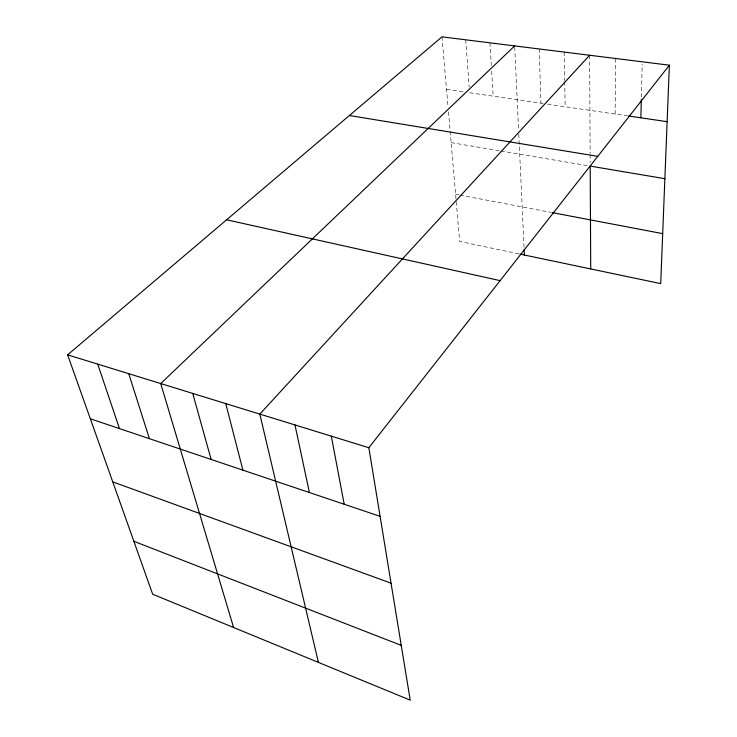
<?xml version="1.0" encoding="UTF-8"?>
<svg xmlns="http://www.w3.org/2000/svg" width="737" height="737" viewBox="0 0 737 737"><rect width="100%" height="100%" fill="white"/><g stroke="black" fill="none" stroke-linecap="round" stroke-linejoin="round"><path stroke-width="0.55" stroke-dasharray="3.69 2.76" d="M615.137 114.051L615.662 58.499M641.374 97.247L642.185 64.101M446.53 89.324L464.117 91.904M469.616 92.715L543.16 103.493M547.563 104.138L627.445 115.847M451.127 142.61L499.75 150.818M500.856 151.002L589.112 165.908M455.595 194.236L458.856 194.863M459.952 195.065L551.027 212.394M518.922 253.878L459.676 241.441L456.083 199.939M441.988 36.85L448.087 107.362M448.474 111.867L455.982 198.797M465.729 39.807L469.202 87.086M489.958 42.829L491.321 65.529M491.662 71.203L493.164 96.169M514.73 47.057L518.572 129.601M518.784 134.079L524.099 248.258M539.162 48.964L540.958 103.171M564.146 52.078L564.689 80.536M564.717 81.678L565.196 106.727M589.637 55.257L590.134 153.526M590.144 154.669L590.18 162.665"/><path stroke-width="1.11" d="M640.868 117.819L641.319 99.532M669.371 65.197L368.841 447.718L410.223 700.15L152.67 594.225L67.629 354.847L441.988 36.85L669.371 65.197L660.711 283.616L520.018 254.108M589.637 55.257L259.82 414.111L318.421 662.397M514.675 45.906L160.721 383.553L233.592 627.509M628.569 116.013L667.132 121.669M349.393 115.506L597.762 156.345M664.875 178.695L590.199 166.092L590.715 268.931M552.105 212.597L662.692 233.638M226.618 219.792L500.101 280.64M67.629 354.847L368.841 447.718M90.338 418.782L380.089 516.333M112.752 481.86L391.043 583.17M133.867 541.29L401.241 645.363M97.717 364.124L119.458 428.584M128.735 373.687L149.427 438.672M192.735 393.42L211.141 459.455M225.752 403.6L242.915 470.151M294.984 424.945L309.393 492.528M331.309 436.147L344.188 504.246M524.154 249.382L524.412 255.03"/></g></svg>
